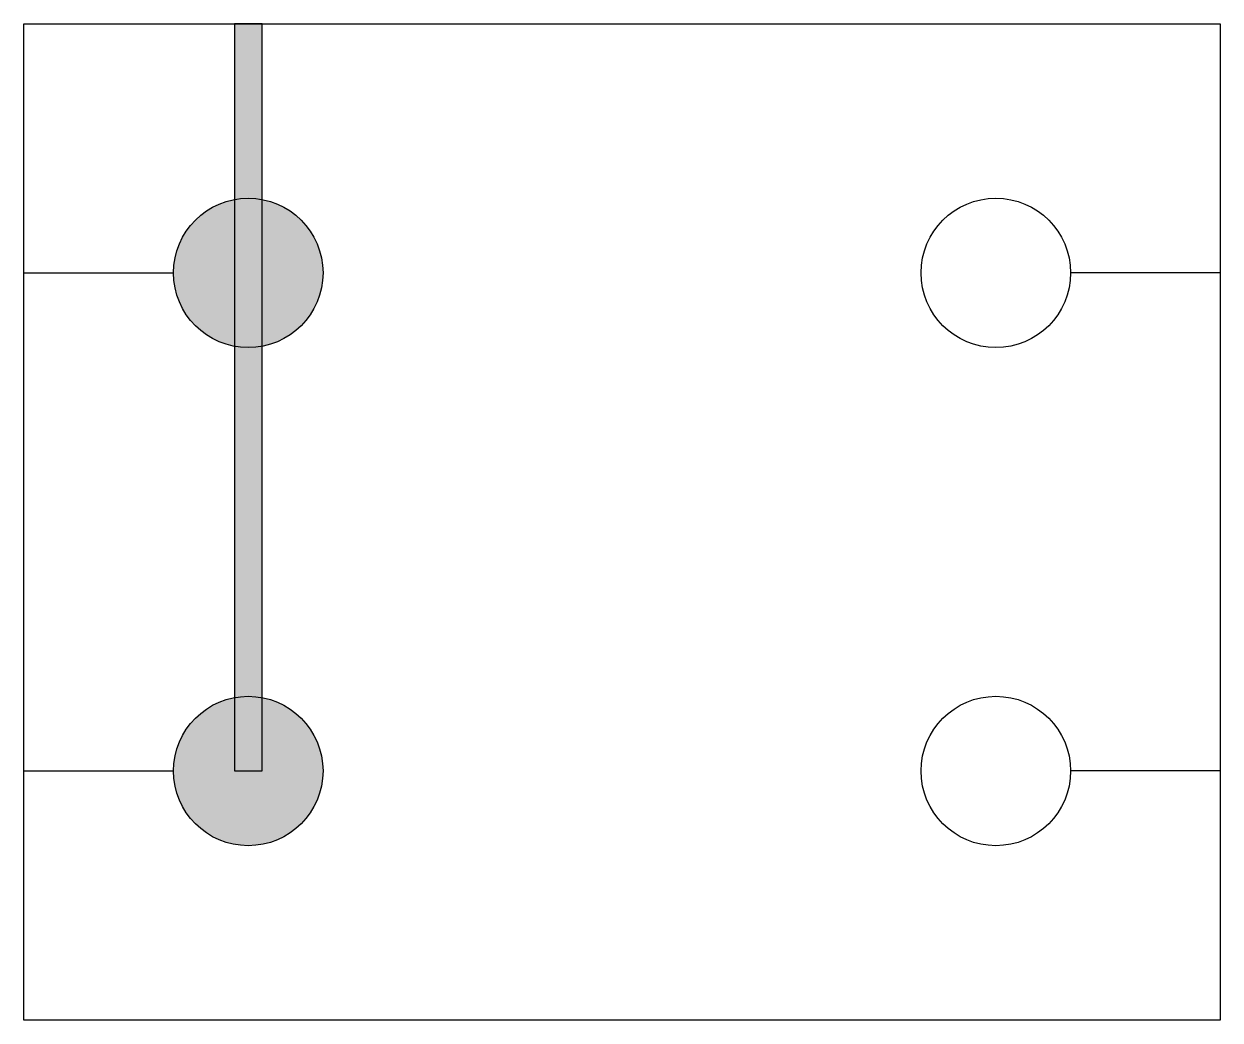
# Model space of a CAD drawing. Extents: x -7.1 to 4.9, y -22.8 to -12.8.
import ezdxf

# ---------------------------------------------------------------- set-up
doc = ezdxf.new("R2010")
doc.units = 0
doc.header["$MEASUREMENT"] = 0
doc.layers.get('0').update_dxf_attribs({"linetype": 'CONTINUOUS'})

msp = doc.modelspace()

# ---------------------------------------------------------------- hatches: boundary and pattern name
msp.add_hatch(color=256).paths.add_polyline_path([(-4.986, -20.346), (-4.709, -20.346), (-4.709, -12.846), (-4.986, -12.846)])
h = msp.add_hatch(color=256)
edge = h.paths.add_edge_path()
edge.add_arc((-4.847, -15.346), 0.75, 0, 360)
h = msp.add_hatch(color=256)
edge = h.paths.add_edge_path()
edge.add_arc((-4.847, -20.346), 0.75, 0, 360)

# ---------------------------------------------------------------- linework, layer by layer
at = {"color": 5, "lineweight": 30}
for p, q in [((-7.097, -12.846), (4.903, -12.846)), ((-7.097, -22.846), (-7.097, -12.846)), ((4.903, -12.846), (4.903, -22.846)), ((4.903, -22.846), (-7.097, -22.846))]:
    msp.add_line(p, q, dxfattribs=at)
for p, q in [((-7.097, -15.346), (-5.597, -15.346)), ((4.903, -15.346), (3.403, -15.346)), ((-7.097, -20.346), (-5.597, -20.346)), ((4.903, -20.346), (3.403, -20.346))]:
    msp.add_line(p, q)
msp.add_lwpolyline([(-4.986, -20.346), (-4.709, -20.346), (-4.709, -12.846), (-4.986, -12.846)], close=True)
at = {"color": 7}
for centre in [(-4.847, -15.346), (2.653, -15.346), (-4.847, -20.346), (2.653, -20.346)]:
    msp.add_circle(centre, 0.75, dxfattribs=at)

doc.saveas('drawing.dxf')
